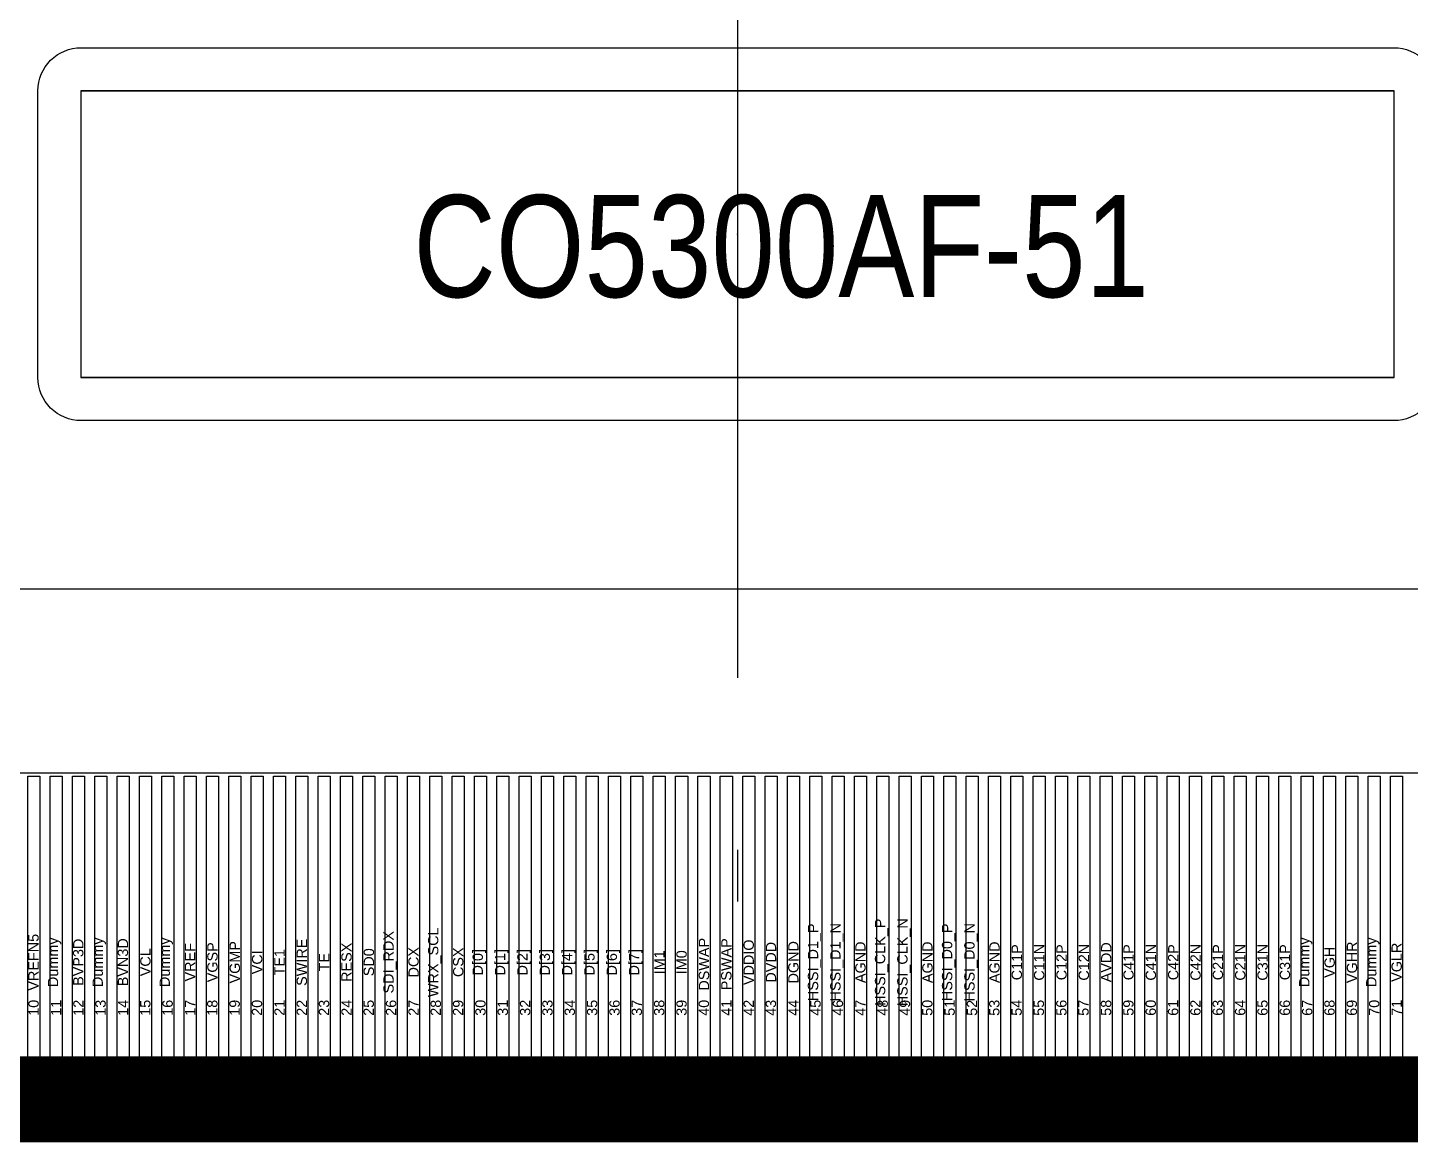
# Model space of a CAD drawing. Header units: inches. Extents: x 1765 to 5217, y -1519 to 441.
# Drawn here: x 4710.45 to 4718.49, y -1308.15 to -1301.65 of the extents above; entities that cross this region are included whole.
import ezdxf
from ezdxf.enums import TextEntityAlignment as Align

# ---------------------------------------------------------------- set-up
doc = ezdxf.new("R2010")
doc.units = ezdxf.units.IN
doc.header["$MEASUREMENT"] = 0
doc.linetypes.add('ACISOTGB', pattern=[9, 4, -1, 1, -1, 1, -1])
doc.layers.add('DIM', color=3, linetype='Continuous', lineweight=15)
doc.layers.add('EMI', color=5, linetype='Continuous', lineweight=5)
doc.layers.add('FPC', color=7, linetype='Continuous')
doc.styles.add('MBC_Arial_Font', font='arial.ttf', dxfattribs={"width": 0.8})

# ---------------------------------------------------------------- blocks, each defined once
blk = doc.blocks.new('CO5300AF-51-1')
for p, q in [((116.9718, 67.8066), (124.6118, 67.8066)), ((124.6118, 66.1366), (116.9718, 66.1366))]:
    blk.add_line(p, q)
blk.add_lwpolyline([(127.8368, 61.9548), (113.7468, 61.9548, -0.414214), (113.5468, 62.1548), (113.5468, 64.2488, -0.263643), (113.644, 64.4204), (115.0359, 65.2541, 0.263643), (115.1818, 65.5115), (115.1818, 68.9188, -0.315299), (115.3792, 69.2007), (115.7922, 69.3511, 0.315299), (115.9896, 69.633), (115.9896, 71.0624, 0.254671), (115.8523, 71.3144), (115.5443, 71.5133, -0.254671), (115.4528, 71.6814), (115.4528, 71.8321, -0.414214), (115.6528, 72.0321), (125.9308, 72.0321, -0.414214)], format="xyb")
blk.add_lwpolyline([(124.8618, 67.8066), (124.8618, 66.1366, -0.414214), (124.6118, 65.8866), (116.9718, 65.8866, -0.414214), (116.7218, 66.1366), (116.7218, 67.8066, -0.414214), (116.9718, 68.0566), (124.6118, 68.0566, -0.414214)], format="xyb", close=True)
at = {"color": 0}
for points in [[(124.6118, 67.8066), (116.9718, 67.8066), (116.9718, 66.1366), (124.6118, 66.1366)], [(116.7318, 62.0848), (116.6618, 62.0848), (116.6618, 63.8171), (116.7318, 63.8171)], [(116.8618, 62.0848), (116.7918, 62.0848), (116.7918, 63.8171), (116.8618, 63.8171)], [(116.9918, 62.0848), (116.9218, 62.0848), (116.9218, 63.8171), (116.9918, 63.8171)], [(117.1218, 62.0848), (117.0518, 62.0848), (117.0518, 63.8171), (117.1218, 63.8171)], [(117.2518, 62.0848), (117.1818, 62.0848), (117.1818, 63.8171), (117.2518, 63.8171)], [(117.3818, 62.0848), (117.3118, 62.0848), (117.3118, 63.8171), (117.3818, 63.8171)], [(117.5118, 62.0848), (117.4418, 62.0848), (117.4418, 63.8171), (117.5118, 63.8171)], [(117.6418, 62.0848), (117.5718, 62.0848), (117.5718, 63.8171), (117.6418, 63.8171)], [(117.7718, 62.0848), (117.7018, 62.0848), (117.7018, 63.8171), (117.7718, 63.8171)], [(117.9018, 62.0848), (117.8318, 62.0848), (117.8318, 63.8171), (117.9018, 63.8171)], [(118.0318, 62.0848), (117.9618, 62.0848), (117.9618, 63.8171), (118.0318, 63.8171)], [(118.1618, 62.0848), (118.0918, 62.0848), (118.0918, 63.8171), (118.1618, 63.8171)], [(118.2918, 62.0848), (118.2218, 62.0848), (118.2218, 63.8171), (118.2918, 63.8171)], [(118.4218, 62.0848), (118.3518, 62.0848), (118.3518, 63.8171), (118.4218, 63.8171)], [(118.5518, 62.0848), (118.4818, 62.0848), (118.4818, 63.8171), (118.5518, 63.8171)], [(118.6818, 62.0848), (118.6118, 62.0848), (118.6118, 63.8171), (118.6818, 63.8171)], [(118.8118, 62.0848), (118.7418, 62.0848), (118.7418, 63.8171), (118.8118, 63.8171)], [(118.9418, 62.0848), (118.8718, 62.0848), (118.8718, 63.8171), (118.9418, 63.8171)], [(119.0718, 62.0848), (119.0018, 62.0848), (119.0018, 63.8171), (119.0718, 63.8171)], [(119.2018, 62.0848), (119.1318, 62.0848), (119.1318, 63.8171), (119.2018, 63.8171)], [(119.3318, 62.0848), (119.2618, 62.0848), (119.2618, 63.8171), (119.3318, 63.8171)], [(119.4618, 62.0848), (119.3918, 62.0848), (119.3918, 63.8171), (119.4618, 63.8171)], [(119.5918, 62.0848), (119.5218, 62.0848), (119.5218, 63.8171), (119.5918, 63.8171)], [(119.7218, 62.0848), (119.6518, 62.0848), (119.6518, 63.8171), (119.7218, 63.8171)], [(119.8518, 62.0848), (119.7818, 62.0848), (119.7818, 63.8171), (119.8518, 63.8171)], [(119.9818, 62.0848), (119.9118, 62.0848), (119.9118, 63.8171), (119.9818, 63.8171)], [(120.1118, 62.0848), (120.0418, 62.0848), (120.0418, 63.8171), (120.1118, 63.8171)], [(120.2418, 62.0848), (120.1718, 62.0848), (120.1718, 63.8171), (120.2418, 63.8171)], [(120.3718, 62.0848), (120.3018, 62.0848), (120.3018, 63.8171), (120.3718, 63.8171)], [(120.5018, 62.0848), (120.4318, 62.0848), (120.4318, 63.8171), (120.5018, 63.8171)], [(120.6318, 62.0848), (120.5618, 62.0848), (120.5618, 63.8171), (120.6318, 63.8171)], [(120.7618, 62.0848), (120.6918, 62.0848), (120.6918, 63.8171), (120.7618, 63.8171)], [(120.8918, 62.0848), (120.8218, 62.0848), (120.8218, 63.8171), (120.8918, 63.8171)], [(121.0218, 62.0848), (120.9518, 62.0848), (120.9518, 63.8171), (121.0218, 63.8171)], [(121.1518, 62.0848), (121.0818, 62.0848), (121.0818, 63.8171), (121.1518, 63.8171)], [(121.2818, 62.0848), (121.2118, 62.0848), (121.2118, 63.8171), (121.2818, 63.8171)], [(121.4118, 62.0848), (121.3418, 62.0848), (121.3418, 63.8171), (121.4118, 63.8171)], [(121.5418, 62.0848), (121.4718, 62.0848), (121.4718, 63.8171), (121.5418, 63.8171)], [(121.6718, 62.0848), (121.6018, 62.0848), (121.6018, 63.8171), (121.6718, 63.8171)], [(121.8018, 62.0848), (121.7318, 62.0848), (121.7318, 63.8171), (121.8018, 63.8171)], [(121.9318, 62.0848), (121.8618, 62.0848), (121.8618, 63.8171), (121.9318, 63.8171)], [(122.0618, 62.0848), (121.9918, 62.0848), (121.9918, 63.8171), (122.0618, 63.8171)], [(122.1918, 62.0848), (122.1218, 62.0848), (122.1218, 63.8171), (122.1918, 63.8171)], [(122.3218, 62.0848), (122.2518, 62.0848), (122.2518, 63.8171), (122.3218, 63.8171)], [(122.4518, 62.0848), (122.3818, 62.0848), (122.3818, 63.8171), (122.4518, 63.8171)], [(122.5818, 62.0848), (122.5118, 62.0848), (122.5118, 63.8171), (122.5818, 63.8171)], [(122.7118, 62.0848), (122.6418, 62.0848), (122.6418, 63.8171), (122.7118, 63.8171)], [(122.8418, 62.0848), (122.7718, 62.0848), (122.7718, 63.8171), (122.8418, 63.8171)], [(122.9718, 62.0848), (122.9018, 62.0848), (122.9018, 63.8171), (122.9718, 63.8171)], [(123.1018, 62.0848), (123.0318, 62.0848), (123.0318, 63.8171), (123.1018, 63.8171)], [(123.2318, 62.0848), (123.1618, 62.0848), (123.1618, 63.8171), (123.2318, 63.8171)], [(123.3618, 62.0848), (123.2918, 62.0848), (123.2918, 63.8171), (123.3618, 63.8171)], [(123.4918, 62.0848), (123.4218, 62.0848), (123.4218, 63.8171), (123.4918, 63.8171)], [(123.6218, 62.0848), (123.5518, 62.0848), (123.5518, 63.8171), (123.6218, 63.8171)], [(123.7518, 62.0848), (123.6818, 62.0848), (123.6818, 63.8171), (123.7518, 63.8171)], [(123.8818, 62.0848), (123.8118, 62.0848), (123.8118, 63.8171), (123.8818, 63.8171)], [(124.0118, 62.0848), (123.9418, 62.0848), (123.9418, 63.8171), (124.0118, 63.8171)], [(124.1418, 62.0848), (124.0718, 62.0848), (124.0718, 63.8171), (124.1418, 63.8171)], [(124.2718, 62.0848), (124.2018, 62.0848), (124.2018, 63.8171), (124.2718, 63.8171)], [(124.4018, 62.0848), (124.3318, 62.0848), (124.3318, 63.8171), (124.4018, 63.8171)], [(124.5318, 62.0848), (124.4618, 62.0848), (124.4618, 63.8171), (124.5318, 63.8171)], [(124.6618, 62.0848), (124.5918, 62.0848), (124.5918, 63.8171), (124.6618, 63.8171)]]:
    blk.add_lwpolyline(points, close=True, dxfattribs=at)
blk.add_point((120.7918, 66.9716))
at = {"color": 2, "style": 'MBC_Arial_Font'}
for s, p in [('SDI_RDX', (118.7611, 62.734)), ('WRX_SCL', (119.0211, 62.734)), ('HSSI_D1_P', (121.2311, 62.734)), ('HSSI_D1_N', (121.3611, 62.734)), ('HSSI_CLK_P', (121.6211, 62.734)), ('HSSI_CLK_N', (121.7511, 62.734)), ('HSSI_D0_P', (122.0111, 62.734)), ('HSSI_D0_N', (122.1411, 62.734)), ('VREFN5', (116.6957, 62.734)), ('Dummy', (116.8091, 62.734)), ('BVP3D', (116.9559, 62.734)), ('Dummy', (117.0691, 62.734)), ('BVN3D', (117.2159, 62.734)), ('Dummy', (117.4591, 62.734)), ('VREF', (117.6068, 62.734)), ('VGSP', (117.7368, 62.734)), ('VGMP', (117.8668, 62.734)), ('SWIRE', (118.2568, 62.734)), ('RESX', (118.5168, 62.734)), ('DSWAP ', (120.5968, 62.734)), ('PSWAP ', (120.7268, 62.734)), ('VDDIO', (120.8568, 62.734)), ('DVDD', (120.9868, 62.734)), ('DGND', (121.1168, 62.734)), ('AGND', (121.5068, 62.734)), ('AGND', (121.8968, 62.734)), ('AGND', (122.2868, 62.734)), ('C11P', (122.4168, 62.734)), ('C11N', (122.5468, 62.734)), ('C12P', (122.6768, 62.734)), ('C12N', (122.8068, 62.734)), ('AVDD', (122.9368, 62.734)), ('C41P', (123.0668, 62.734)), ('C41N', (123.1968, 62.734)), ('C42P', (123.3268, 62.734)), ('C42N', (123.4568, 62.734)), ('C21P', (123.5868, 62.734)), ('C21N', (123.7168, 62.734)), ('C31N', (123.8467, 62.734)), ('C31P', (123.9767, 62.734)), ('Dummy', (124.0891, 62.734)), ('VGHR', (124.3668, 62.734)), ('Dummy', (124.4791, 62.734)), ('VGLR', (124.6268, 62.734)), ('VCL', (117.3468, 62.734)), ('VCI', (117.9968, 62.734)), ('TE1', (118.127, 62.734)), ('TE', (118.3868, 62.734)), ('SD0', (118.6468, 62.734)), ('DCX', (118.9068, 62.734)), ('CSX', (119.1668, 62.734)), ('D[0]', (119.2803, 62.734)), ('D[1]', (119.4103, 62.734)), ('D[2]', (119.5403, 62.734)), ('D[3]', (119.6703, 62.734)), ('D[4]', (119.8001, 62.734)), ('D[5]', (119.9301, 62.734)), ('D[6]', (120.0603, 62.734)), ('D[7]', (120.1901, 62.734)), ('IM1', (120.337, 62.734)), ('IM0', (120.466, 62.734)), ('VGH', (124.2368, 62.734)), ('10', (116.696, 62.469)), ('11', (116.827, 62.469)), ('12', (116.957, 62.469)), ('13', (117.0859, 62.469)), ('14', (117.217, 62.469)), ('15', (117.346, 62.469)), ('16', (117.476, 62.469)), ('17', (117.607, 62.469)), ('18', (117.736, 62.469)), ('19', (117.866, 62.469)), ('20', (117.996, 62.469)), ('21', (118.127, 62.469)), ('22', (118.257, 62.469)), ('23', (118.3859, 62.469)), ('24', (118.517, 62.469)), ('25', (118.646, 62.469)), ('26', (118.776, 62.469)), ('27', (118.907, 62.469)), ('28', (119.036, 62.469)), ('29', (119.166, 62.469)), ('30', (119.2959, 62.469)), ('31', (119.4259, 62.469)), ('32', (119.5559, 62.469)), ('33', (119.6859, 62.469)), ('34', (119.8159, 62.469)), ('35', (119.9459, 62.469)), ('36', (120.0759, 62.469)), ('37', (120.2059, 62.469)), ('38', (120.3359, 62.469)), ('39', (120.4659, 62.469)), ('40', (120.596, 62.469)), ('41', (120.727, 62.469)), ('42', (120.857, 62.469)), ('43', (120.9859, 62.469)), ('44', (121.1168, 62.469)), ('45', (121.2457, 62.469)), ('46', (121.376, 62.469)), ('47', (121.5068, 62.469)), ('48', (121.636, 62.469)), ('49', (121.766, 62.469)), ('50', (121.896, 62.469)), ('51', (122.026, 62.469)), ('52', (122.156, 62.469)), ('53', (122.2859, 62.469)), ('54', (122.4157, 62.469)), ('55', (122.5449, 62.469)), ('56', (122.676, 62.469)), ('57', (122.805, 62.469)), ('58', (122.936, 62.469)), ('59', (123.066, 62.469)), ('60', (123.196, 62.469)), ('61', (123.326, 62.469)), ('62', (123.456, 62.469)), ('63', (123.5859, 62.469)), ('64', (123.716, 62.469)), ('65', (123.846, 62.469)), ('66', (123.976, 62.469)), ('67', (124.106, 62.469)), ('68', (124.236, 62.469)), ('69', (124.366, 62.469)), ('70', (124.496, 62.469)), ('71', (124.627, 62.469))]:
    blk.add_text(s, height=0.06, rotation=90, dxfattribs=at).set_placement(p, align=Align.MIDDLE_CENTER)
at = {"color": 0, "insert": (123.1856, 67.1991), "char_height": 0.647923, "width": 5.590214, "attachment_point": 3, "style": 'MBC_Arial_Font'}
blk.add_mtext('{\\H0.9167x;\\C5;CO5300AF-51}', dxfattribs=at)
blk = doc.blocks.new('GVO2.13+CO5300AF-51')
at = {"color": 1, "linetype": 'ACISOTGB'}
blk.add_line((550.02605, 199.79618), (550.02605, 140.49363), dxfattribs=at)
blk.add_blockref('CO5300AF-51-1', (429.23429, 77.4069))

msp = doc.modelspace()

# ---------------------------------------------------------------- hatches: boundary and pattern name
at = {"layer": 'EMI'}
h = msp.add_hatch(dxfattribs=at)
h.set_pattern_fill('STARS', color=256, scale=10, style=0)
h.set_pattern_definition([(0, (1052.95, 330.4319), (0, 2.1650635), [1.25, -1.25]), (60, (1052.95, 330.4319), (-1.875, 1.0825318), [1.25, -1.25]), (120, (1053.575, 331.5144), (-1.875, -1.0825318), [1.25, -1.25])])
edge = h.paths.add_edge_path()
edge.add_line((4679.1887, -1315.3595), (4679.1887, -1323.5089))
edge.add_arc((4681.1927, -1323.5072), 2.004, 180.0494, 272.74497)
edge.add_line((4681.2887, -1325.5089), (4688.3187, -1325.5089))
edge.add_arc((4688.3187, -1322.5089), 3, 270, 360)
edge.add_line((4691.3187, -1322.5089), (4691.3187, -1312.6595))
edge.add_arc((4693.3187, -1312.6595), 2, 90, 180, ccw=False)
edge.add_line((4693.3187, -1310.6595), (4702.9716, -1310.6595))
edge.add_arc((4702.9716, -1311.6595), 1, 0, 90, ccw=False)
edge.add_line((4703.9716, -1311.6595), (4703.9716, -1314.4595))
edge.add_arc((4704.9716, -1314.4595), 1, 180, 269.97137)
edge.add_arc((4704.9706, -1316.4595), 1, 0, 89.97137, ccw=False)
edge.add_line((4705.9706, -1316.4595), (4705.9706, -1317.8669))
edge.add_line((4705.9706, -1317.8669), (4710.9706, -1317.8669))
edge.add_arc((4710.9706, -1318.8669), 1, 0, 90, ccw=False)
edge.add_line((4711.9706, -1318.8669), (4711.9706, -1322.8669))
edge.add_line((4711.9706, -1322.8669), (4716.5706, -1322.8669))
edge.add_line((4716.5706, -1322.8669), (4716.5706, -1314.8689))
edge.add_line((4716.5706, -1314.8689), (4724.0204, -1314.8689))
edge.add_line((4724.0204, -1314.8689), (4724.0204, -1310.1595))
edge.add_line((4724.0204, -1310.1595), (4705.9706, -1310.1595))
edge.add_line((4705.9706, -1310.1595), (4705.9706, -1306.4595))
edge.add_line((4705.9706, -1306.4595), (4689.1187, -1306.4595))
edge.add_arc((4689.1187, -1308.4595), 2, 90, 180)
edge.add_line((4687.1187, -1308.4595), (4687.1187, -1320.0089))
edge.add_arc((4686.1187, -1320.0089), 1, -90, 0, ccw=False)
edge.add_line((4686.1187, -1321.0089), (4684.2887, -1321.0089))
edge.add_arc((4684.399, -1320.0046), 1.0103, 180.24178, 263.73264, ccw=False)
edge.add_line((4683.3887, -1320.0089), (4683.3887, -1315.3595))
edge.add_line((4683.3887, -1315.3595), (4679.1887, -1315.3595))

# ---------------------------------------------------------------- linework, layer by layer
at = {"color": 4, "lineweight": 211, "flags": 128}
msp.add_lwpolyline([(4707.3307, -1305.5729, 0.5, 0.5, 0), (4707.3307, -1307.8853, 0.5, 0.5, 0), (4721.8197, -1307.8853, 0.5, 0.5, 0), (4721.8207, -1305.6443, 0, 0, 0)], format="xyseb", dxfattribs=at)
at = {"layer": 'DIM', "lineweight": -3}
msp.add_lwpolyline([(4708.5477, -1305.9843), (4720.5757, -1305.9843), (4720.5757, -1307.7123), (4708.5477, -1307.7123)], close=True, dxfattribs=at)
at = {"layer": 'FPC', "color": 2, "lineweight": -3}
msp.add_lwpolyline([(4722.8204, -1309.1123), (4722.8204, -1306.4094, 0.241069), (4722.4052, -1305.5982), (4721.7219, -1305.1056, 0.157425), (4721.1372, -1304.9169), (4706.9706, -1304.9169, 0.414214), (4705.9706, -1305.9169)], format="xyb", dxfattribs=at)

# ---------------------------------------------------------------- block references
msp.add_blockref('GVO2.13+CO5300AF-51', (4164.5496, -1447.2285))

doc.saveas('drawing.dxf')
